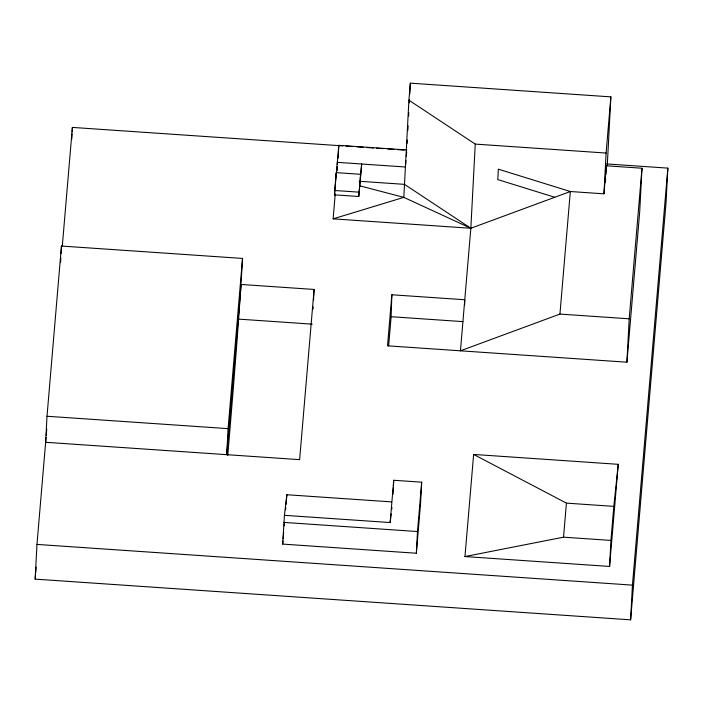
<?xml version="1.0" encoding="UTF-8"?>
<svg xmlns="http://www.w3.org/2000/svg" width="703" height="703" viewBox="0 0 703 703"><rect width="100%" height="100%" fill="white"/><g stroke="black" fill="none" stroke-linecap="round" stroke-linejoin="round"><path stroke-width="1.05" d="M388.645 345.92L391.123 316.71L391.861 294.768L464.771 299.75L464.586 305.234M606.548 163.931L667.85 168.122L666.031 202.833L630.617 619.835L35.15 579.123L36.969 544.412L46.055 437.433M47.004 416.255L45.642 442.292L299.627 459.657L314.083 289.451L241.164 284.46L226.709 454.674L228.08 428.637L242.535 258.432L61.46 246.05L47.004 416.255L228.08 428.637M60.607 262.324L60.836 257.983M61.064 253.642L61.46 246.05M71.759 139.335L72.04 133.913M72.154 131.742L72.383 127.41L342.756 145.89M242.535 258.432C238.792 324.197 233.203 389.84 227.772 455.491M284.416 515.317L390.139 522.549L393.733 480.272L421.686 482.179L420.543 503.875L416.352 553.235L282.676 544.096L284.416 515.317L286.868 494.736L391.501 501.889M313.055 308.969L313.169 306.807M313.512 300.295L314.083 289.451M358.758 196.497L361.658 164.01L358.758 196.497L334.452 194.836L338.802 145.328L406.852 149.976M334.452 194.836L336.201 172.622L360.507 174.291L360.279 178.624M336.895 171.022L337.071 167.771M337.238 164.52L337.352 162.349L405.403 166.998L405.947 160.618M338.117 158.342L338.802 145.328M607.26 165.741L610.872 96.873L410.35 83.165L408.909 100.186L403.812 197.367L470.843 228.264L570.335 191.524L603.956 193.826L606.337 165.794L641.988 168.228L639.712 211.612L626.918 362.194L387.52 345.832L391.861 294.768M407.204 143.289L407.371 140.002M407.889 130.169L408.118 125.793M408.636 115.96L408.803 112.682M409.322 102.84L409.498 99.562M409.779 94.097L410.35 83.165M392.995 494.367L393.337 487.864M393.443 485.694L393.733 480.272M416.352 553.235L417.485 531.538L421.686 482.179M408.909 100.186L475.254 144.097L470.843 228.264L460.439 350.815L559.931 314.074L629.194 318.811L641.988 168.228M603.956 193.826L606.1 153.043L610.872 96.873M605.485 182.059L605.661 178.808M605.889 174.467L606.337 165.794M609.571 566.442L610.942 540.414L613.833 506.371L618.245 464.323L473.637 454.437L464.964 556.556L609.571 566.442L618.245 464.323M626.918 362.194L629.194 318.811M630.617 619.835L632.436 585.124L667.85 168.122M46.24 435.254L46.758 429.199M62.277 246.393L72.383 127.41M35.15 579.123L35.519 574.755M35.704 572.576L36.169 567.119M282.676 544.096L282.949 540.871M283.133 538.726L283.678 532.294M284.223 525.853L284.407 523.709M285.594 509.754L285.778 507.61M286.051 504.394L286.868 494.736M359.128 181.251L404.497 184.353L470.843 228.264L333.117 218.853L335.243 193.835M406.308 156.365L406.668 152.103M559.931 314.074L570.335 191.524L498.33 169.168L497.786 179.581L554.772 197.271M464.964 556.556L563.542 537.171L566.433 503.128L473.637 454.437M335.972 176.963L336.429 172.85M336.667 170.794L337.124 166.681M390.139 522.549L391.176 513.875M391.694 509.543L391.949 507.381M333.117 218.853L403.812 197.367L359.602 185.777M475.254 144.097L606.1 153.043M346.034 146.119L352.607 146.567M356.983 146.865L363.548 147.314M366.834 147.542L373.398 147.99M376.685 148.21L383.249 148.658M387.634 148.966L394.198 149.414M397.485 149.634L404.049 150.082M334.681 190.495L358.987 192.156M391.123 316.71L462.952 321.623M237.886 319.074L312.264 324.153M566.433 503.128L613.833 506.371M563.542 537.171L610.942 540.414M283.81 522.399L417.485 531.538M36.969 544.412L632.436 585.124"/></g></svg>
